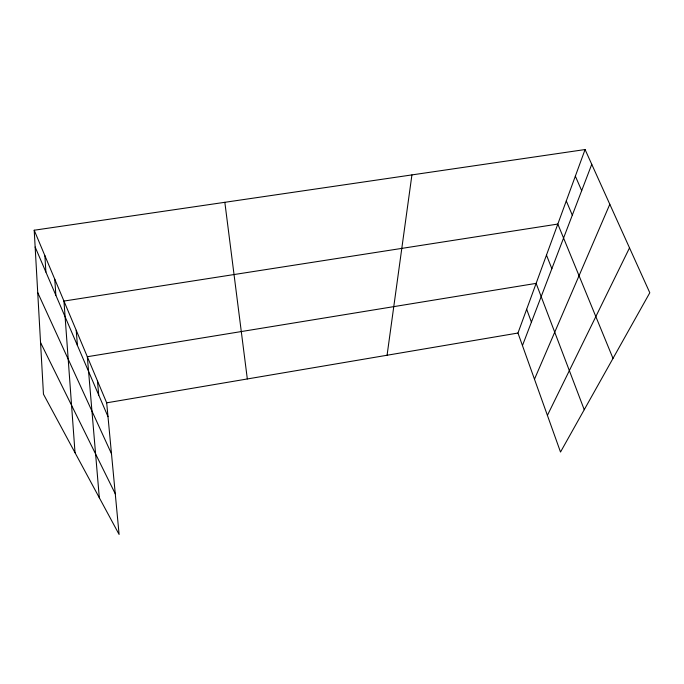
<?xml version="1.0" encoding="UTF-8"?>
<svg xmlns="http://www.w3.org/2000/svg" width="684" height="684" viewBox="0 0 684 684"><rect width="100%" height="100%" fill="white"/><g stroke="black" fill="none" stroke-linecap="round" stroke-linejoin="round"><path stroke-width="1.03" d="M387.076 355.244L411.922 174.907M585.076 149.548L649.8 292.761L560.512 452.039L517.968 333.031L585.076 149.548L34.2 230.226L43.46 394.181L119.102 534.452L106.687 402.825L34.2 230.226M522.456 345.582L591.754 164.322M534.478 379.218L609.812 204.285M547.405 415.376L629.519 247.882M106.687 402.825L517.968 333.031M40.544 342.53L115.263 493.78M37.723 292.598L111.492 453.774M575.347 176.164L581.682 190.674M35.149 247.027L107.995 416.659M566.284 200.934L572.311 215.186M613.009 358.399L557.828 224.061L63.954 301.071L75.026 452.722M546.482 255.089L551.851 268.701M584.239 409.707L536.136 283.373L87.33 356.723L99.317 497.755M526.663 309.253L531.417 322.147M224.839 202.31L247.326 378.962M97.444 380.808L98.727 395.078M76.215 330.269L77.42 345.471M54.771 279.2L55.857 295.257M44.879 255.654L45.905 272.078"/></g></svg>
